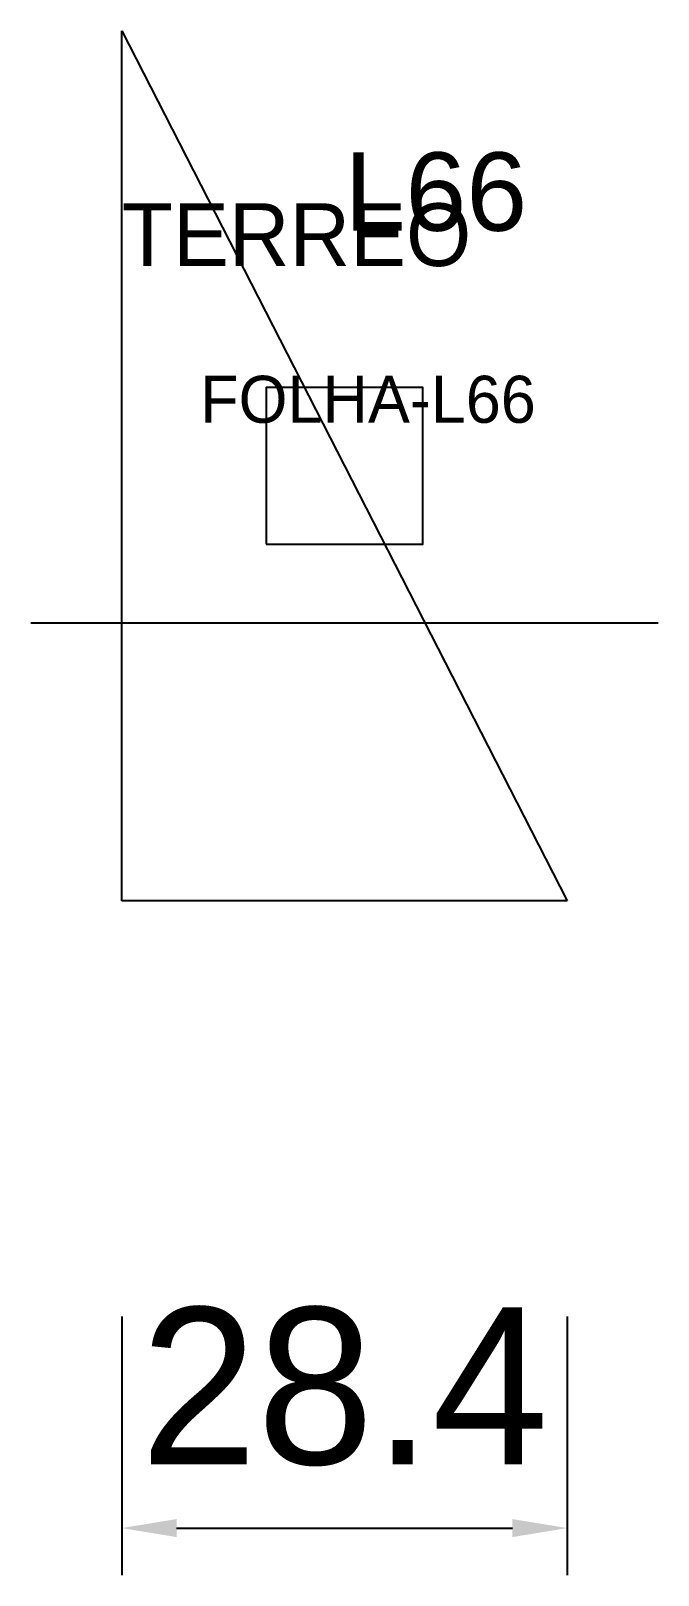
# Model space of a CAD drawing. Header units: metres. Extents: x 216.4 to 256.4, y 103 to 201.5.
import ezdxf

# ---------------------------------------------------------------- set-up
doc = ezdxf.new("R2010")
doc.units = ezdxf.units.M
for name, color, linetype in [('COTA', 241, 'CONTINUOUS'), ('FOLHA', 255, 'CONTINUOUS'), ('Hachura', 251, 'CONTINUOUS'), ('NOMENCLATURA', 7, 'CONTINUOUS'), ('Nível', 160, 'CONTINUOUS'), ('Painéis', 200, 'CONTINUOUS'), ('Pilares', 5, 'CONTINUOUS'), ('SARR_2.2x7', 40, 'CONTINUOUS')]:
    doc.layers.add(name, color=color, linetype=linetype)
doc.styles.add('ARIAL', font='Arial.ttf')
doc.dimstyles.new('EZ DXF', dxfattribs={"dimtxt": 10, "dimasz": 3.5, "dimexe": 3, "dimexo": 1.5, "dimgap": 1, "dimtad": 1, "dimdec": 1, "dimdsep": 46, "dimcen": 2.5, "dimazin": 3, "dimtfac": 1, "dimtmove": 0, "dimatfit": 3})

msp = doc.modelspace()

# ---------------------------------------------------------------- hatches: boundary and pattern name
at = {"layer": 'Hachura'}
h = msp.add_hatch(dxfattribs=at)
h.set_pattern_fill('ANSI31', scale=50)
h.paths.add_polyline_path([(222.2, 201.5), (250.61, 146), (222.2, 146)])
h = msp.add_hatch(dxfattribs=at)
h.set_pattern_fill('ANSI31', scale=50)
h.paths.add_polyline_path([(222.2, 201.5), (250.61, 146), (222.2, 146)])

# ---------------------------------------------------------------- linework, layer by layer
at = {"layer": 'Painéis', "color": 200}
for p, q in [((222.2, 201.5), (250.61, 146)), ((222.2, 146), (222.2, 201.5)), ((222.2, 201.5), (250.61, 146)), ((222.2, 146), (222.2, 201.5)), ((250.61, 146), (222.2, 146)), ((250.61, 146), (222.2, 146))]:
    msp.add_line(p, q, dxfattribs=at)
at = {"layer": 'Pilares'}
msp.add_lwpolyline([(231.405, 168.75), (241.405, 168.75), (241.405, 178.75), (231.405, 178.75)], close=True, dxfattribs=at)
msp.add_lwpolyline([(231.405, 168.75), (241.405, 168.75), (241.405, 178.75), (231.405, 178.75)], close=True, dxfattribs=at)
at = {"layer": 'SARR_2.2x7'}
msp.add_line((216.405, 163.75), (256.405, 163.75), dxfattribs=at)
msp.add_line((216.405, 163.75), (256.405, 163.75), dxfattribs=at)

# ---------------------------------------------------------------- texts
at = {"layer": 'FOLHA'}
msp.add_text('FOLHA-L66', height=3, dxfattribs=at).set_placement((227.2, 176.5))
msp.add_text('FOLHA-L66', height=3, dxfattribs=at).set_placement((227.2, 176.5))
at = {"layer": 'NOMENCLATURA', "insert": (236.405, 193.75), "char_height": 5, "attachment_point": 1, "style": 'ARIAL'}
msp.add_mtext('L66', dxfattribs=at)
msp.add_mtext('L66', dxfattribs=at)
at = {"layer": 'Nível'}
msp.add_text('TERREO', height=4, dxfattribs=at).set_placement((222.2, 186.5))
msp.add_text('TERREO', height=4, dxfattribs=at).set_placement((222.2, 186.5))

# ---------------------------------------------------------------- dimensions: what is measured, and where the dimension line sits
at = {"layer": 'COTA'}
msp.add_linear_dim(base=(222.2, 106), p1=(222.2, 121), p2=(250.61, 121), dimstyle='EZ DXF', dxfattribs=at).render()
msp.add_linear_dim(base=(222.2, 106), p1=(222.2, 121), p2=(250.61, 121), dimstyle='EZ DXF', dxfattribs=at).render()

doc.saveas('drawing.dxf')
